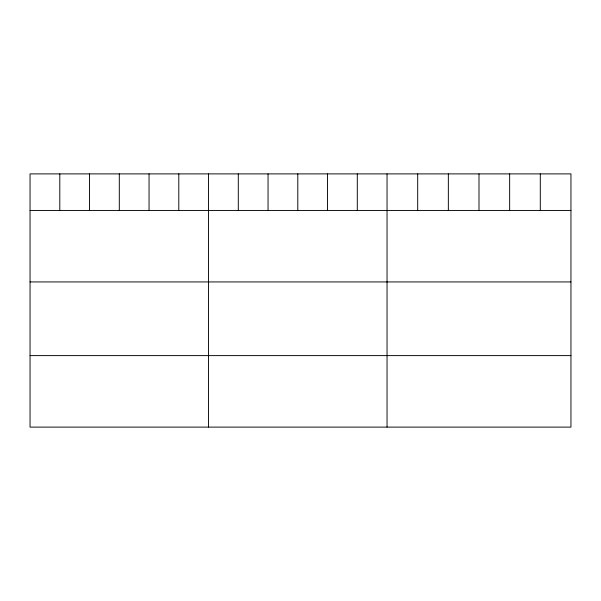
<?xml version="1.0" encoding="UTF-8"?>
<svg xmlns="http://www.w3.org/2000/svg" width="601" height="601" viewBox="0 0 601 601"><rect width="100%" height="100%" fill="white"/><g stroke="black" fill="none" stroke-linecap="round" stroke-linejoin="round"><path stroke-width="0.9" d="M570.95 210.44L570.95 427.108L30.05 427.108L30.05 173.892L570.95 173.892L570.95 210.44L30.05 210.44M30.05 281.937L570.95 281.937M30.05 355.612L570.95 355.612M540.299 173.892L540.299 210.44M509.648 173.892L509.648 210.44M478.997 173.892L478.997 210.44M448.346 173.892L448.346 210.44M417.695 173.892L417.695 210.44M387.044 173.892L387.044 427.108M357.295 173.892L357.295 210.44M327.545 173.892L327.545 210.44M297.795 173.892L297.795 210.44M268.046 173.892L268.046 210.44M238.296 173.892L238.296 210.44M208.547 173.892L208.547 427.108M178.797 173.892L178.797 210.44M149.048 173.892L149.048 210.44M119.299 173.892L119.299 210.44M89.549 173.892L89.549 210.44M59.799 173.892L59.799 210.44"/></g></svg>
